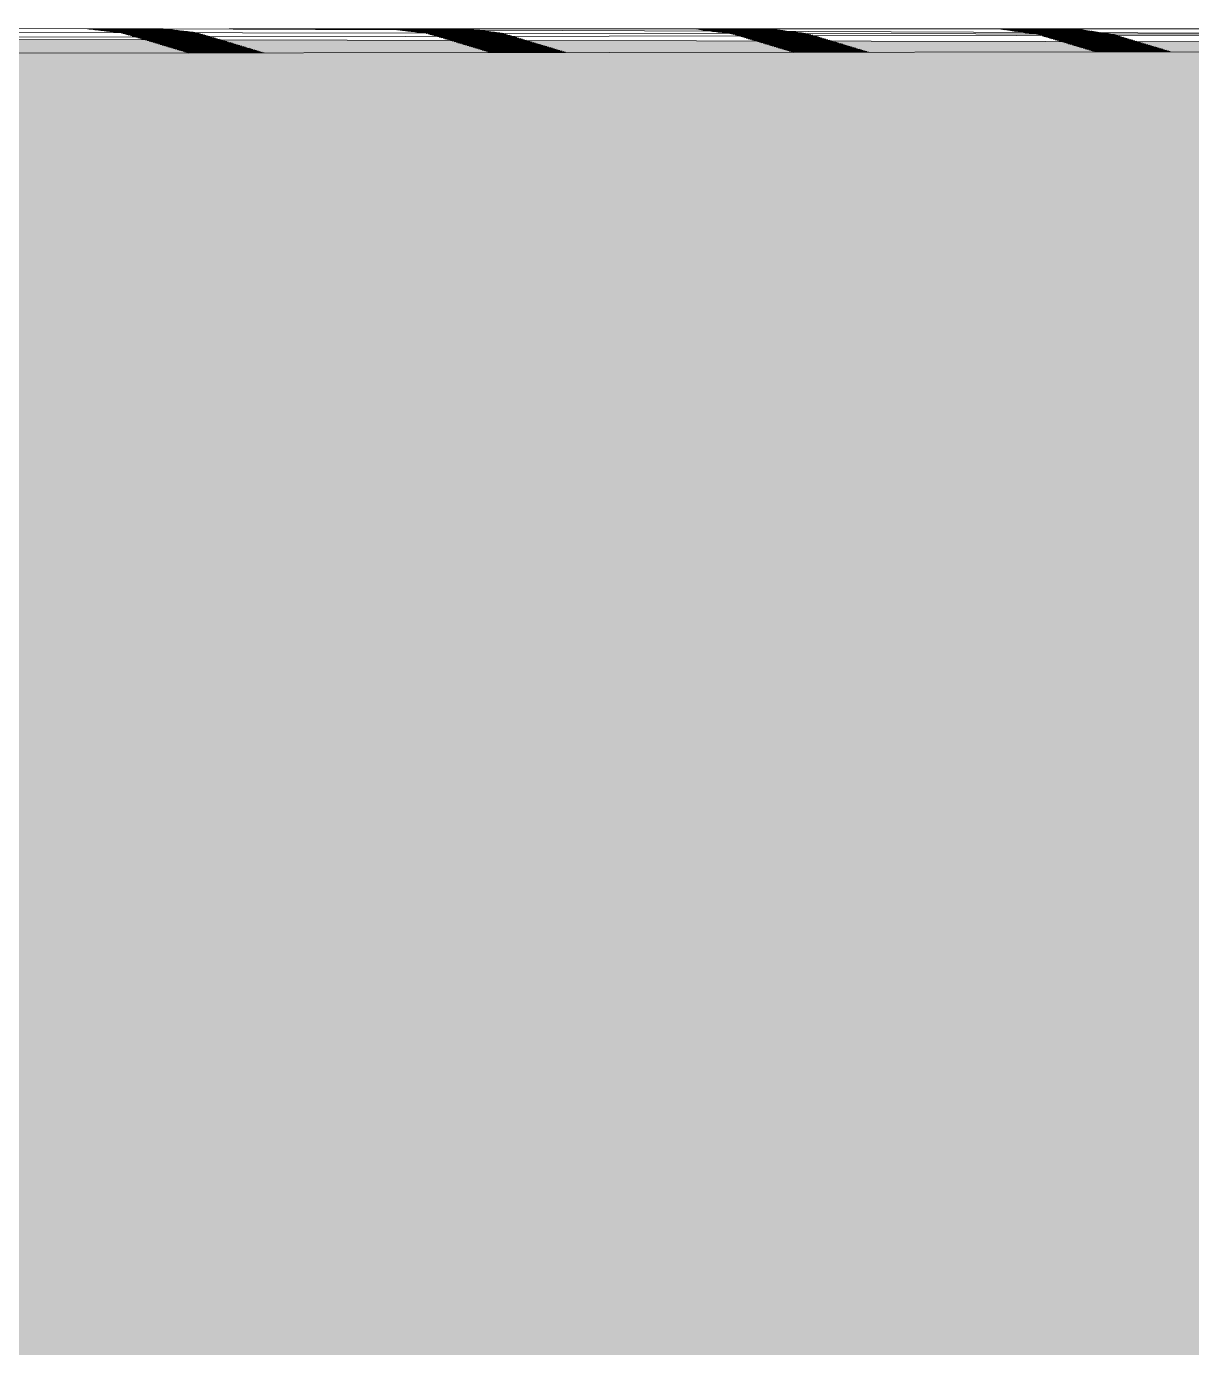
# Model space of a CAD drawing. Header units: millimetres. Extents: x -280990 to -136866, y -15139 to 7194.
# Drawn here: x -169348 to -168192, y -295 to 1016 of the extents above; entities that cross this region are included whole.
import ezdxf

# ---------------------------------------------------------------- set-up
doc = ezdxf.new("R2010")
doc.units = ezdxf.units.MM
doc.header["$MEASUREMENT"] = 0
doc.layers.add('New_2D Drafting - General_Pen_No__1', color=7, linetype='Continuous', lineweight=13)
doc.layers.add('New_Site & Landscape - Terrain_Pen_No__1', color=7, linetype='Continuous', lineweight=13)
doc.layers.add('New_2D Drafting - General_Pen_No__61', color=7, linetype='Continuous', lineweight=20, true_color=0x6a6a6a)

msp = doc.modelspace()

# ---------------------------------------------------------------- hatches: boundary and pattern name
at = {"layer": 'New_2D Drafting - General_Pen_No__61', "linetype": 'Continuous', "lineweight": 20, "true_color": 0x6a6a6a}
h = msp.add_hatch(dxfattribs=at)
h.set_pattern_fill('Dashed_0003', color=251, style=0, pattern_type=2)
h.set_pattern_definition([(45, (544818.18, 1213.55), (-183.84776, 183.84776), [194.99999, -65]), (45, (544818.18, 1397.4), (-183.84776, 183.84776), [194.99999, -65])])
h.paths.add_polyline_path([(-175351.4119, -15138.6962), (-136866.4204, -15138.6962), (-136880.1435, 617.9985), (-140103.53, 790.1595), (-144752.4156, 795.3361), (-148659.4545, 793.5462), (-155902.5965, 1013.7076), (-157702.217, 993.5462), (-159022.8864, 993.5462), (-164626.0405, 993.5462), (-175321.6693, 1014.3891), (-175351.4118, -246.9237)])

# ---------------------------------------------------------------- linework, layer by layer
at = {"layer": 'New_2D Drafting - General_Pen_No__1', "color": 7, "linetype": 'Continuous', "lineweight": 13, "flags": 128}
msp.add_lwpolyline([(-175351.4119, -15138.6962), (-136866.4204, -15138.6962), (-136880.1435, 617.9985), (-140103.53, 790.1595), (-144752.4156, 795.3361), (-148659.4545, 793.5462), (-155902.5965, 1013.7076), (-157702.217, 993.5462), (-159022.8864, 993.5462), (-164626.0405, 993.5462), (-175321.6693, 1014.3891), (-175351.4118, -246.9237)], close=True, dxfattribs=at)
at = {"layer": 'New_Site & Landscape - Terrain_Pen_No__1', "color": 7, "linetype": 'Continuous', "lineweight": 13}
for p, q in [((-169233.1429, 1013.5503), (-173639.5847, 1015.85)), ((-173639.5847, 1015.85), (-167848.5602, 1007.85)), ((-169211.9174, 1013.4185), (-169287.1481, 1013.4704)), ((-169211.9174, 1013.4185), (-169286.6845, 1013.4172)), ((-169210.0632, 1013.2057), (-169285.2939, 1013.2577)), ((-169210.0632, 1013.2057), (-169284.8303, 1013.2045)), ((-169208.2089, 1012.9929), (-169283.4397, 1013.0449)), ((-169208.2089, 1012.9929), (-169282.9761, 1012.9917)), ((-169206.3547, 1012.7802), (-169281.5854, 1012.8321)), ((-169206.3547, 1012.7802), (-169281.1219, 1012.7789)), ((-169204.5005, 1012.5674), (-169279.7312, 1012.6193)), ((-169204.5005, 1012.5674), (-169279.2677, 1012.5661)), ((-169202.6463, 1012.3546), (-169277.877, 1012.4066)), ((-169202.6463, 1012.3546), (-169277.4134, 1012.3534)), ((-169200.7921, 1012.1418), (-169276.0228, 1012.1938)), ((-169200.7921, 1012.1418), (-169275.5592, 1012.1406)), ((-169198.9379, 1011.9291), (-169274.1686, 1011.981)), ((-169198.9379, 1011.9291), (-169273.705, 1011.9278)), ((-169197.0836, 1011.7163), (-169272.3143, 1011.7682)), ((-169197.0836, 1011.7163), (-169271.8508, 1011.7151)), ((-169195.2294, 1011.5035), (-169270.4601, 1011.5555)), ((-169195.2294, 1011.5035), (-169269.9966, 1011.5023)), ((-169193.3752, 1011.2908), (-169268.6059, 1011.3427)), ((-169193.3752, 1011.2908), (-169268.1424, 1011.2895)), ((-169191.521, 1011.078), (-169266.7517, 1011.1299)), ((-169191.521, 1011.078), (-169266.2881, 1011.0767)), ((-169189.6668, 1010.8652), (-169264.8975, 1010.9172)), ((-169189.6668, 1010.8652), (-169264.4339, 1010.864)), ((-169187.8126, 1010.6524), (-169263.0433, 1010.7044)), ((-169187.8125, 1010.6524), (-169262.5797, 1010.6512)), ((-169185.9583, 1010.4397), (-169261.189, 1010.4916)), ((-169185.9583, 1010.4397), (-169260.7255, 1010.4384)), ((-169184.1041, 1010.2269), (-169259.3348, 1010.2788)), ((-169184.1041, 1010.2269), (-169258.8713, 1010.2257)), ((-169182.2499, 1010.0141), (-169257.4806, 1010.0661)), ((-169182.2499, 1010.0141), (-169257.017, 1010.0129)), ((-169180.3957, 1009.8013), (-169255.6264, 1009.8533)), ((-169180.3957, 1009.8013), (-169255.1628, 1009.8001)), ((-169178.5415, 1009.4426), (-169253.7722, 1009.4177)), ((-169178.5415, 1009.4426), (-169253.3086, 1009.2868)), ((-169224.3237, 1013.5419), (-167848.5602, 1007.85)), ((-169211.9174, 1013.4185), (-169212.3809, 1013.4717)), ((-169210.0632, 1013.2057), (-169210.5267, 1013.2589)), ((-169208.2089, 1012.9929), (-169208.6725, 1013.0461)), ((-169206.3547, 1012.7802), (-169206.8183, 1012.8333)), ((-169204.5005, 1012.5674), (-169204.9641, 1012.6206)), ((-169202.6463, 1012.3546), (-169203.1098, 1012.4078)), ((-169200.7921, 1012.1418), (-169201.2556, 1012.195)), ((-169198.9379, 1011.9291), (-169199.4014, 1011.9823)), ((-169197.0836, 1011.7163), (-169197.5472, 1011.7695)), ((-169195.2294, 1011.5035), (-169195.693, 1011.5567)), ((-169193.3752, 1011.2908), (-169193.8388, 1011.3439)), ((-169191.521, 1011.078), (-169191.9845, 1011.1312)), ((-169189.6668, 1010.8652), (-169190.1303, 1010.9184)), ((-169187.8126, 1010.6524), (-169188.2761, 1010.7056)), ((-169185.9583, 1010.4397), (-169186.4219, 1010.4929)), ((-169184.1041, 1010.2269), (-169184.5677, 1010.2801)), ((-169182.2499, 1010.0141), (-169182.7135, 1010.0673)), ((-169180.3957, 1009.8013), (-169180.8592, 1009.8545)), ((-169178.5415, 1009.4426), (-169179.005, 1009.5735)), ((-167277.707, 1013.5462), (-169146.6188, 1013.5462)), ((-168910.9946, 1013.5157), (-168986.2253, 1013.4857)), ((-168910.9946, 1013.5157), (-168985.7617, 1013.4163)), ((-168909.1404, 1013.2381), (-168984.3711, 1013.2081)), ((-168909.1404, 1013.2381), (-168983.9075, 1013.1387)), ((-168907.2861, 1012.9605), (-168982.5168, 1012.9305)), ((-168907.2861, 1012.9605), (-168982.0533, 1012.8611)), ((-168905.4319, 1012.6829), (-168980.6626, 1012.6529)), ((-168905.4319, 1012.6829), (-168980.1991, 1012.5835)), ((-168945.5689, 1012.3886), (-168978.8084, 1012.4115)), ((-168938.4199, 1012.359), (-168978.3448, 1012.3583)), ((-168901.7235, 1012.1468), (-168976.9542, 1012.1988)), ((-168901.7235, 1012.1468), (-168976.4906, 1012.1456)), ((-168899.8693, 1011.934), (-168975.1, 1011.986)), ((-168899.8693, 1011.934), (-168974.6364, 1011.9328)), ((-168898.015, 1011.7213), (-168973.2457, 1011.7732)), ((-168898.015, 1011.7213), (-168972.7822, 1011.72)), ((-168896.1608, 1011.5085), (-168971.3915, 1011.5604)), ((-168896.1608, 1011.5085), (-168970.928, 1011.5072)), ((-168894.3066, 1011.2957), (-168969.5373, 1011.3477)), ((-168894.3066, 1011.2957), (-168969.0738, 1011.2945)), ((-168892.4524, 1011.0829), (-168967.6831, 1011.1349)), ((-168892.4524, 1011.0829), (-168967.2195, 1011.0817)), ((-168890.5982, 1010.8702), (-168965.8289, 1010.9221)), ((-168890.5982, 1010.8702), (-168965.3653, 1010.8689)), ((-168888.744, 1010.6574), (-168963.9747, 1010.7093)), ((-168888.744, 1010.6574), (-168963.5111, 1010.6562)), ((-168886.8897, 1010.4446), (-168962.1204, 1010.4966)), ((-168886.8897, 1010.4446), (-168961.6569, 1010.4434)), ((-168885.0355, 1010.2318), (-168960.2662, 1010.2838)), ((-168885.0355, 1010.2318), (-168959.8027, 1010.2306)), ((-168883.1813, 1010.0191), (-168958.412, 1010.071)), ((-168883.1813, 1010.0191), (-168957.9485, 1010.0178)), ((-168881.3271, 1009.8063), (-168956.5578, 1009.8583)), ((-168881.3271, 1009.8063), (-168956.0942, 1009.8051)), ((-168879.4729, 1009.5935), (-168954.7036, 1009.6455)), ((-168879.4729, 1009.5935), (-168954.24, 1009.5923)), ((-168877.6187, 1009.3808), (-168952.8494, 1009.4327)), ((-168877.6186, 1009.3808), (-168952.3858, 1009.3795)), ((-168903.5777, 1012.4053), (-168945.5395, 1012.3886)), ((-168903.5777, 1012.4053), (-168938.3958, 1012.359)), ((-168910.9946, 1013.5157), (-168911.1981, 1013.5462)), ((-168909.1403, 1013.2381), (-168909.6039, 1013.3075)), ((-168907.2861, 1012.9605), (-168907.7497, 1013.0299)), ((-168905.4319, 1012.6829), (-168905.8955, 1012.7523)), ((-168903.5777, 1012.4053), (-168904.0413, 1012.4747)), ((-168901.7235, 1012.1468), (-168902.187, 1012.2)), ((-168899.8693, 1011.934), (-168900.3328, 1011.9872)), ((-168898.015, 1011.7213), (-168898.4786, 1011.7744)), ((-168896.1608, 1011.5085), (-168896.6244, 1011.5617)), ((-168894.3066, 1011.2957), (-168894.7702, 1011.3489)), ((-168892.4524, 1011.0829), (-168892.9159, 1011.1361)), ((-168890.5982, 1010.8702), (-168891.0617, 1010.9234)), ((-168888.744, 1010.6574), (-168889.2075, 1010.7106)), ((-168886.8897, 1010.4446), (-168887.3533, 1010.4978)), ((-168885.0355, 1010.2318), (-168885.4991, 1010.285)), ((-168883.1813, 1010.0191), (-168883.6449, 1010.0723)), ((-168881.3271, 1009.8063), (-168881.7906, 1009.8595)), ((-168879.4729, 1009.5935), (-168879.9364, 1009.6467)), ((-168877.6186, 1009.3808), (-168878.0822, 1009.434)), ((-168677.4182, 1013.5462), (-168684.8389, 1013.5363)), ((-168608.2175, 1013.3581), (-168683.4482, 1013.3281)), ((-168608.2175, 1013.3581), (-168682.9847, 1013.2587)), ((-168606.3633, 1013.0805), (-168681.594, 1013.0505)), ((-168606.3633, 1013.0805), (-168681.1305, 1012.9811)), ((-168604.5091, 1012.8029), (-168679.7398, 1012.7729)), ((-168604.5091, 1012.8029), (-168679.2763, 1012.7035)), ((-168602.6549, 1012.5253), (-168677.8856, 1012.4953)), ((-168602.6549, 1012.5253), (-168677.422, 1012.4259)), ((-168600.8007, 1012.2477), (-168676.0314, 1012.2177)), ((-168600.8007, 1012.2477), (-168675.5678, 1012.1483)), ((-168598.9465, 1011.9701), (-168674.1772, 1011.9401)), ((-168598.9465, 1011.9701), (-168673.7136, 1011.8707)), ((-168597.0922, 1011.6925), (-168672.3229, 1011.6625)), ((-168597.0922, 1011.6925), (-168671.8594, 1011.5931)), ((-168595.238, 1011.4149), (-168670.4687, 1011.3849)), ((-168595.238, 1011.4149), (-168670.0052, 1011.3155)), ((-168638.7526, 1011.1192), (-168668.6145, 1011.1399)), ((-168631.0286, 1011.0873), (-168668.1509, 1011.0867)), ((-168591.5296, 1010.8751), (-168666.7603, 1010.9271)), ((-168591.5296, 1010.8751), (-168666.2967, 1010.8739)), ((-168589.6754, 1010.6624), (-168664.9061, 1010.7143)), ((-168589.6754, 1010.6624), (-168664.4425, 1010.6611)), ((-168587.8211, 1010.4496), (-168663.0519, 1010.5015)), ((-168587.8211, 1010.4496), (-168662.5883, 1010.4483)), ((-168585.9669, 1010.2368), (-168661.1976, 1010.2888)), ((-168585.9669, 1010.2368), (-168660.7341, 1010.2356)), ((-168584.1127, 1010.024), (-168659.3434, 1010.076)), ((-168584.1127, 1010.024), (-168658.8799, 1010.0228)), ((-168582.2585, 1009.8113), (-168657.4892, 1009.8632)), ((-168582.2585, 1009.8113), (-168657.0256, 1009.81)), ((-168580.4043, 1009.5985), (-168655.635, 1009.6504)), ((-168580.4043, 1009.5985), (-168655.1714, 1009.5973)), ((-168578.5501, 1009.3857), (-168653.7808, 1009.4377)), ((-168578.5501, 1009.3857), (-168653.3172, 1009.3845)), ((-168593.3838, 1011.1373), (-168638.7371, 1011.1192)), ((-168593.3838, 1011.1373), (-168631.016, 1011.0873)), ((-168608.2175, 1013.3581), (-168608.6811, 1013.4275)), ((-168606.3633, 1013.0805), (-168606.8269, 1013.1499)), ((-168604.5091, 1012.8029), (-168604.9727, 1012.8723)), ((-168602.6549, 1012.5253), (-168603.1184, 1012.5947)), ((-168600.8007, 1012.2477), (-168601.2642, 1012.3171)), ((-168598.9465, 1011.9701), (-168599.41, 1012.0395)), ((-168597.0922, 1011.6925), (-168597.5558, 1011.7619)), ((-168595.238, 1011.4149), (-168595.7016, 1011.4843)), ((-168593.3838, 1011.1373), (-168593.8474, 1011.2067)), ((-168591.9706, 1010.9257), (-168591.9931, 1010.9291)), ((-168591.5296, 1010.8751), (-168591.9702, 1010.9257)), ((-168589.6754, 1010.6624), (-168590.1389, 1010.7155)), ((-168587.8211, 1010.4496), (-168588.2847, 1010.5028)), ((-168585.9669, 1010.2368), (-168586.4305, 1010.29)), ((-168584.1127, 1010.024), (-168584.5763, 1010.0772)), ((-168582.2585, 1009.8113), (-168582.722, 1009.8645)), ((-168580.4043, 1009.5985), (-168580.8678, 1009.6517)), ((-168578.5501, 1009.3857), (-168579.0136, 1009.4389)), ((-168307.2947, 1013.4782), (-168382.5254, 1013.4481)), ((-168307.2947, 1013.4782), (-168382.0619, 1013.3787)), ((-168305.4405, 1013.2006), (-168380.6712, 1013.1705)), ((-168305.4405, 1013.2006), (-168380.2077, 1013.1011)), ((-168303.5863, 1012.9229), (-168378.817, 1012.8929)), ((-168303.5863, 1012.9229), (-168378.3534, 1012.8235)), ((-168301.7321, 1012.6453), (-168376.9628, 1012.6153)), ((-168301.7321, 1012.6453), (-168376.4992, 1012.5459)), ((-168299.8779, 1012.3677), (-168375.1086, 1012.3377)), ((-168299.8779, 1012.3677), (-168374.645, 1012.2683)), ((-168298.0236, 1012.0901), (-168373.2543, 1012.0601)), ((-168298.0236, 1012.0901), (-168372.7908, 1011.9907)), ((-168296.1694, 1011.8125), (-168371.4001, 1011.7825)), ((-168296.1694, 1011.8125), (-168370.9366, 1011.7131)), ((-168294.3152, 1011.5349), (-168369.5459, 1011.5049)), ((-168294.3152, 1011.5349), (-168369.0824, 1011.4355)), ((-168292.461, 1011.2573), (-168367.6917, 1011.2273)), ((-168292.461, 1011.2573), (-168367.2281, 1011.1579)), ((-168290.6068, 1010.9797), (-168365.8375, 1010.9497)), ((-168290.6068, 1010.9797), (-168365.3739, 1010.8803)), ((-168288.7526, 1010.7021), (-168363.9833, 1010.6721)), ((-168288.7526, 1010.7021), (-168363.5197, 1010.6027)), ((-168286.8983, 1010.4245), (-168362.129, 1010.3945)), ((-168286.8983, 1010.4245), (-168361.6655, 1010.3251)), ((-168285.0441, 1010.1469), (-168360.2748, 1010.1169)), ((-168285.0441, 1010.1469), (-168359.8113, 1010.0475)), ((-168331.9363, 1009.8499), (-168358.4206, 1009.8682)), ((-168323.6373, 1009.8156), (-168357.957, 1009.815)), ((-168281.3357, 1009.6035), (-168356.5664, 1009.6554)), ((-168281.3357, 1009.6035), (-168356.1028, 1009.6022)), ((-168279.4815, 1009.3907), (-168354.7122, 1009.4426)), ((-168279.4815, 1009.3907), (-168354.2486, 1009.3894)), ((-168283.1899, 1009.8693), (-168331.9348, 1009.8499)), ((-168283.1899, 1009.8693), (-168323.6363, 1009.8156)), ((-168307.2947, 1013.4782), (-168307.7493, 1013.5462)), ((-168305.4405, 1013.2006), (-168305.9041, 1013.27)), ((-168303.5863, 1012.9229), (-168304.0498, 1012.9924)), ((-168301.7321, 1012.6453), (-168302.1956, 1012.7147)), ((-168299.8779, 1012.3677), (-168300.3414, 1012.4371)), ((-168298.0236, 1012.0901), (-168298.4872, 1012.1595)), ((-168296.1694, 1011.8125), (-168296.633, 1011.8819)), ((-168294.3152, 1011.5349), (-168294.7788, 1011.6043)), ((-168292.461, 1011.2573), (-168292.9245, 1011.3267)), ((-168290.6068, 1010.9797), (-168291.0703, 1011.0491)), ((-168288.7525, 1010.7021), (-168289.2161, 1010.7715)), ((-168286.8983, 1010.4245), (-168287.3619, 1010.4939)), ((-168285.0441, 1010.1469), (-168285.5077, 1010.2163)), ((-168283.1899, 1009.8693), (-168283.6535, 1009.9387)), ((-168281.671, 1009.6419), (-168281.7992, 1009.6611)), ((-168281.3357, 1009.6035), (-168281.671, 1009.6419)), ((-168279.4815, 1009.3907), (-168279.945, 1009.4439)), ((-175338.4659, 994.3371), (-167848.5602, 1007.85)), ((-169176.6872, 1008.919), (-169251.9179, 1008.8942)), ((-169176.6872, 1008.919), (-169251.4544, 1008.7633)), ((-169174.833, 1008.3955), (-169250.0637, 1008.3706)), ((-169174.833, 1008.3955), (-169249.6002, 1008.2397)), ((-169172.9788, 1007.872), (-169248.2095, 1007.8471)), ((-169172.9788, 1007.872), (-169247.746, 1007.7162)), ((-169171.1246, 1007.3484), (-169246.3553, 1007.3236)), ((-169171.1246, 1007.3484), (-169245.8917, 1007.1927)), ((-169169.2704, 1006.8249), (-169244.5011, 1006.8)), ((-169169.2704, 1006.8249), (-169244.0375, 1006.6691)), ((-169167.4162, 1006.3014), (-169242.6469, 1006.2765)), ((-169167.4162, 1006.3014), (-169242.1833, 1006.1456)), ((-169165.5619, 1005.7778), (-169240.7926, 1005.753)), ((-169165.5619, 1005.7778), (-169240.3291, 1005.6221)), ((-169163.7077, 1005.2393), (-169238.9384, 1005.2219)), ((-169163.7077, 1005.2393), (-169238.4749, 1005.0822)), ((-169161.8535, 1004.6805), (-169237.0842, 1004.663)), ((-169161.8535, 1004.6805), (-169236.6206, 1004.5233)), ((-169159.9993, 1004.1216), (-169235.23, 1004.1041)), ((-169159.9993, 1004.1216), (-169234.7664, 1003.9644)), ((-169158.1451, 1003.5627), (-169233.3758, 1003.5452)), ((-169158.1451, 1003.5627), (-169232.9122, 1003.4055)), ((-169156.2909, 1003.0038), (-169231.5216, 1002.9864)), ((-169156.2909, 1003.0038), (-169231.058, 1002.8466)), ((-169154.4366, 1002.4449), (-169229.6673, 1002.4275)), ((-169154.4366, 1002.4449), (-169229.2038, 1002.2877)), ((-169152.5824, 1001.886), (-169227.8131, 1001.8686)), ((-169152.5824, 1001.886), (-169227.3496, 1001.7289)), ((-169150.7282, 1001.3271), (-169225.9589, 1001.3097)), ((-169150.7282, 1001.3271), (-169225.4953, 1001.17)), ((-169148.874, 1000.7683), (-169224.1047, 1000.7508)), ((-169148.874, 1000.7683), (-169223.6411, 1000.6111)), ((-169147.0198, 1000.2094), (-169222.2505, 1000.1919)), ((-169147.0198, 1000.2094), (-169221.7869, 1000.0522)), ((-169145.1655, 999.6505), (-169220.3962, 999.633)), ((-169145.1655, 999.6505), (-169219.9327, 999.4933)), ((-169143.3113, 999.0916), (-169218.542, 999.0742)), ((-169143.3113, 999.0916), (-169218.0785, 998.9344)), ((-169141.4571, 998.5327), (-169216.6878, 998.5153)), ((-169141.4571, 998.5327), (-169216.2243, 998.3756)), ((-169139.6029, 997.9738), (-169214.8336, 997.9564)), ((-169139.6029, 997.9738), (-169214.37, 997.8167)), ((-169137.7487, 997.415), (-169212.9794, 997.3975)), ((-169137.7487, 997.415), (-169212.5158, 997.2578)), ((-169135.8945, 996.8561), (-169211.1252, 996.8386)), ((-169135.8945, 996.8561), (-169210.6616, 996.6989)), ((-169134.0402, 996.2972), (-169209.2709, 996.2797)), ((-169134.0402, 996.2972), (-169208.8074, 996.14)), ((-169176.6872, 1008.919), (-169177.1508, 1009.0499)), ((-169174.833, 1008.3955), (-169175.2966, 1008.5264)), ((-169172.9788, 1007.872), (-169173.4424, 1008.0029)), ((-169171.1246, 1007.3484), (-169171.5881, 1007.4793)), ((-169169.2704, 1006.8249), (-169169.7339, 1006.9558)), ((-169167.4162, 1006.3014), (-169167.8797, 1006.4323)), ((-169165.5619, 1005.7778), (-169166.0255, 1005.9087)), ((-169163.7077, 1005.2393), (-169164.1713, 1005.3791)), ((-169161.8535, 1004.6805), (-169162.3171, 1004.8202)), ((-169159.9993, 1004.1216), (-169160.4628, 1004.2613)), ((-169158.1451, 1003.5627), (-169158.6086, 1003.7024)), ((-169156.2909, 1003.0038), (-169156.7544, 1003.1435)), ((-169154.4366, 1002.4449), (-169154.9002, 1002.5846)), ((-169152.5824, 1001.886), (-169153.046, 1002.0258)), ((-169150.7282, 1001.3271), (-169151.1918, 1001.4669)), ((-169148.874, 1000.7683), (-169149.3375, 1000.908)), ((-169147.0198, 1000.2094), (-169147.4833, 1000.3491)), ((-169145.1655, 999.6505), (-169145.6291, 999.7902)), ((-169143.3113, 999.0916), (-169143.7749, 999.2313)), ((-169141.4571, 998.5327), (-169141.9207, 998.6724)), ((-169139.6029, 997.9738), (-169140.0664, 998.1136)), ((-169137.7487, 997.415), (-169138.2122, 997.5547)), ((-169135.8945, 996.8561), (-169136.358, 996.9958)), ((-169134.0402, 996.2972), (-169134.5038, 996.4369)), ((-168875.7644, 1009.0186), (-168950.9951, 1008.9937)), ((-168875.7644, 1009.0186), (-168950.5316, 1008.8628)), ((-168873.9102, 1008.495), (-168949.1409, 1008.4701)), ((-168873.9102, 1008.495), (-168948.6774, 1008.3393)), ((-168872.056, 1007.9715), (-168947.2867, 1007.9466)), ((-168872.056, 1007.9715), (-168946.8231, 1007.8157)), ((-168870.2018, 1007.448), (-168945.4325, 1007.4231)), ((-168870.2018, 1007.448), (-168944.9689, 1007.2922)), ((-168868.3476, 1006.9244), (-168943.5783, 1006.8995)), ((-168868.3476, 1006.9244), (-168943.1147, 1006.7687)), ((-168866.4933, 1006.4009), (-168941.724, 1006.376)), ((-168866.4933, 1006.4009), (-168941.2605, 1006.2451)), ((-168864.6391, 1005.868), (-168939.8698, 1005.8506)), ((-168864.6391, 1005.868), (-168939.4063, 1005.7108)), ((-168862.7849, 1005.3091), (-168938.0156, 1005.2917)), ((-168862.7849, 1005.3091), (-168937.5521, 1005.152)), ((-168860.9307, 1004.7502), (-168936.1614, 1004.7328)), ((-168860.9307, 1004.7502), (-168935.6978, 1004.5931)), ((-168859.0765, 1004.1913), (-168934.3072, 1004.1739)), ((-168859.0765, 1004.1913), (-168933.8436, 1004.0342)), ((-168857.2223, 1003.6325), (-168932.453, 1003.615)), ((-168857.2223, 1003.6325), (-168931.9894, 1003.4753)), ((-168855.368, 1003.0736), (-168930.5987, 1003.0561)), ((-168855.368, 1003.0736), (-168930.1352, 1002.9164)), ((-168853.5138, 1002.5147), (-168928.7445, 1002.4972)), ((-168853.5138, 1002.5147), (-168928.281, 1002.3575)), ((-168851.6596, 1001.9558), (-168926.8903, 1001.9384)), ((-168851.6596, 1001.9558), (-168926.4267, 1001.7986)), ((-168849.8054, 1001.3969), (-168925.0361, 1001.3795)), ((-168849.8054, 1001.3969), (-168924.5725, 1001.2398)), ((-168847.9512, 1000.838), (-168923.1819, 1000.8206)), ((-168847.9512, 1000.838), (-168922.7183, 1000.6809)), ((-168846.0969, 1000.2792), (-168921.3277, 1000.2617)), ((-168846.097, 1000.2792), (-168920.8641, 1000.122)), ((-168844.2427, 999.7203), (-168919.4734, 999.7028)), ((-168844.2427, 999.7203), (-168919.0099, 999.5631)), ((-168842.3885, 999.1614), (-168917.6192, 999.1439)), ((-168842.3885, 999.1614), (-168917.1557, 999.0042)), ((-168840.5343, 998.6025), (-168915.765, 998.5851)), ((-168840.5343, 998.6025), (-168915.3014, 998.4453)), ((-168838.6801, 998.0436), (-168913.9108, 998.0262)), ((-168838.6801, 998.0436), (-168913.4472, 997.8865)), ((-168836.8259, 997.4847), (-168912.0566, 997.4673)), ((-168836.8259, 997.4847), (-168911.593, 997.3276)), ((-168834.9716, 996.9258), (-168910.2023, 996.9084)), ((-168834.9716, 996.9258), (-168909.7388, 996.7687)), ((-168833.1174, 996.367), (-168908.3481, 996.3495)), ((-168833.1174, 996.367), (-168907.8846, 996.2098)), ((-168875.7644, 1009.0186), (-168876.228, 1009.1494)), ((-168873.9102, 1008.495), (-168874.3738, 1008.6259)), ((-168872.056, 1007.9715), (-168872.5195, 1008.1024)), ((-168870.2018, 1007.448), (-168870.6653, 1007.5788)), ((-168868.3476, 1006.9244), (-168868.8111, 1007.0553)), ((-168866.4933, 1006.4009), (-168866.9569, 1006.5318)), ((-168864.6391, 1005.868), (-168865.1027, 1006.0077)), ((-168862.7849, 1005.3091), (-168863.2485, 1005.4488)), ((-168860.9307, 1004.7502), (-168861.3942, 1004.89)), ((-168859.0765, 1004.1913), (-168859.54, 1004.3311)), ((-168857.2223, 1003.6325), (-168857.6858, 1003.7722)), ((-168855.368, 1003.0736), (-168855.8316, 1003.2133)), ((-168853.5138, 1002.5147), (-168853.9774, 1002.6544)), ((-168851.6596, 1001.9558), (-168852.1232, 1002.0955)), ((-168849.8054, 1001.3969), (-168850.2689, 1001.5366)), ((-168847.9512, 1000.838), (-168848.4147, 1000.9778)), ((-168846.0969, 1000.2792), (-168846.5605, 1000.4189)), ((-168844.2427, 999.7203), (-168844.7063, 999.86)), ((-168842.3885, 999.1614), (-168842.8521, 999.3011)), ((-168840.5343, 998.6025), (-168840.9978, 998.7422)), ((-168838.6801, 998.0436), (-168839.1436, 998.1833)), ((-168836.8259, 997.4847), (-168837.2894, 997.6245)), ((-168834.9716, 996.9258), (-168835.4352, 997.0656)), ((-168833.1174, 996.367), (-168833.581, 996.5067)), ((-168576.6958, 1009.1729), (-168651.9265, 1009.2249)), ((-168576.6958, 1009.1729), (-168651.463, 1009.1717)), ((-168574.8416, 1008.9602), (-168650.0723, 1009.0121)), ((-168574.8416, 1008.9602), (-168649.6088, 1008.9589)), ((-168572.9874, 1008.5946), (-168648.2181, 1008.5697)), ((-168572.9874, 1008.5946), (-168647.7546, 1008.4388)), ((-168571.1332, 1008.071), (-168646.3639, 1008.0461)), ((-168571.1332, 1008.071), (-168645.9003, 1007.9153)), ((-168569.279, 1007.5475), (-168644.5097, 1007.5226)), ((-168569.279, 1007.5475), (-168644.0461, 1007.3917)), ((-168567.4248, 1007.024), (-168642.6555, 1006.9991)), ((-168567.4247, 1007.024), (-168642.1919, 1006.8682)), ((-168603.5256, 1006.4879), (-168640.8012, 1006.4755)), ((-168565.5705, 1006.4967), (-168640.3377, 1006.3395)), ((-168563.7163, 1005.9378), (-168638.947, 1005.9203)), ((-168563.7163, 1005.9378), (-168638.4835, 1005.7806)), ((-168561.8621, 1005.3789), (-168637.0928, 1005.3615)), ((-168561.8621, 1005.3789), (-168636.6292, 1005.2217)), ((-168560.0079, 1004.82), (-168635.2386, 1004.8026)), ((-168560.0079, 1004.82), (-168634.775, 1004.6628)), ((-168558.1537, 1004.2611), (-168633.3844, 1004.2437)), ((-168558.1537, 1004.2611), (-168632.9208, 1004.104)), ((-168556.2994, 1003.7022), (-168631.5301, 1003.6848)), ((-168556.2994, 1003.7022), (-168631.0666, 1003.5451)), ((-168554.4452, 1003.1434), (-168629.6759, 1003.1259)), ((-168554.4452, 1003.1434), (-168629.2124, 1002.9862)), ((-168552.591, 1002.5845), (-168627.8217, 1002.567)), ((-168552.591, 1002.5845), (-168627.3582, 1002.4273)), ((-168550.7368, 1002.0256), (-168625.9675, 1002.0081)), ((-168550.7368, 1002.0256), (-168625.5039, 1001.8684)), ((-168548.8826, 1001.4667), (-168624.1133, 1001.4493)), ((-168548.8826, 1001.4667), (-168623.6497, 1001.3095)), ((-168547.0284, 1000.9078), (-168622.2591, 1000.8904)), ((-168547.0284, 1000.9078), (-168621.7955, 1000.7507)), ((-168545.1741, 1000.3489), (-168620.4048, 1000.3315)), ((-168545.1741, 1000.3489), (-168619.9413, 1000.1918)), ((-168543.3199, 999.7901), (-168618.5506, 999.7726)), ((-168543.3199, 999.7901), (-168618.0871, 999.6329)), ((-168541.4657, 999.2312), (-168616.6964, 999.2137)), ((-168541.4657, 999.2312), (-168616.2328, 999.074)), ((-168539.6115, 998.6723), (-168614.8422, 998.6548)), ((-168539.6115, 998.6723), (-168614.3786, 998.5151)), ((-168537.7573, 998.1134), (-168612.988, 998.096)), ((-168537.7573, 998.1134), (-168612.5244, 997.9562)), ((-168535.9031, 997.5545), (-168611.1338, 997.5371)), ((-168535.9031, 997.5545), (-168610.6702, 997.3973)), ((-168534.0488, 996.9956), (-168609.2795, 996.9782)), ((-168534.0488, 996.9956), (-168608.816, 996.8385)), ((-168532.1946, 996.4367), (-168607.4253, 996.4193)), ((-168532.1946, 996.4367), (-168606.9618, 996.2796)), ((-168565.5705, 1006.4967), (-168603.6058, 1006.4878)), ((-168576.6958, 1009.1729), (-168577.1594, 1009.2261)), ((-168574.8416, 1008.9602), (-168575.3052, 1009.0134)), ((-168572.9874, 1008.5946), (-168573.451, 1008.7254)), ((-168571.1332, 1008.071), (-168571.5967, 1008.2019)), ((-168569.279, 1007.5475), (-168569.7425, 1007.6784)), ((-168567.4248, 1007.024), (-168567.8883, 1007.1548)), ((-168565.7673, 1006.556), (-168566.0341, 1006.6313)), ((-168565.5705, 1006.4967), (-168565.7678, 1006.5561)), ((-168563.7163, 1005.9378), (-168564.1799, 1006.0775)), ((-168561.8621, 1005.3789), (-168562.3257, 1005.5186)), ((-168560.0079, 1004.82), (-168560.4714, 1004.9597)), ((-168558.1537, 1004.2611), (-168558.6172, 1004.4008)), ((-168556.2994, 1003.7022), (-168556.763, 1003.842)), ((-168554.4452, 1003.1434), (-168554.9088, 1003.2831)), ((-168552.591, 1002.5845), (-168553.0546, 1002.7242)), ((-168550.7368, 1002.0256), (-168551.2003, 1002.1653)), ((-168548.8826, 1001.4667), (-168549.3461, 1001.6064)), ((-168547.0284, 1000.9078), (-168547.4919, 1001.0475)), ((-168545.1741, 1000.3489), (-168545.6377, 1000.4887)), ((-168543.3199, 999.7901), (-168543.7835, 999.9298)), ((-168541.4657, 999.2312), (-168541.9293, 999.3709)), ((-168539.6115, 998.6723), (-168540.075, 998.812)), ((-168537.7573, 998.1134), (-168538.2208, 998.2531)), ((-168535.9031, 997.5545), (-168536.3666, 997.6942)), ((-168534.0488, 996.9956), (-168534.5124, 997.1353)), ((-168532.1946, 996.4367), (-168532.6582, 996.5765)), ((-168277.6272, 1009.1779), (-168352.8579, 1009.2299)), ((-168277.6272, 1009.1779), (-168352.3944, 1009.1767)), ((-168275.773, 1008.9651), (-168351.0037, 1009.0171)), ((-168275.773, 1008.9651), (-168350.5402, 1008.9639)), ((-168273.9188, 1008.7524), (-168349.1495, 1008.8043)), ((-168273.9188, 1008.7524), (-168348.686, 1008.7511)), ((-168272.0646, 1008.5396), (-168347.2953, 1008.5915)), ((-168272.0646, 1008.5396), (-168346.7817, 1008.5384)), ((-168270.2104, 1008.1706), (-168345.4411, 1008.1457)), ((-168270.2104, 1008.1706), (-168344.9775, 1008.0148)), ((-168268.3562, 1007.647), (-168343.5869, 1007.6221)), ((-168268.3562, 1007.647), (-168343.1233, 1007.4913)), ((-168266.5019, 1007.1235), (-168341.7326, 1007.0986)), ((-168266.5019, 1007.1235), (-168341.2691, 1006.9677)), ((-168264.6477, 1006.5664), (-168339.8784, 1006.549)), ((-168264.6477, 1006.5664), (-168339.4149, 1006.4093)), ((-168262.7935, 1006.0076), (-168338.0242, 1005.9901)), ((-168262.7935, 1006.0076), (-168337.5607, 1005.8504)), ((-168260.9393, 1005.4487), (-168336.17, 1005.4312)), ((-168260.9393, 1005.4487), (-168335.7064, 1005.2915)), ((-168259.0851, 1004.8898), (-168334.3158, 1004.8723)), ((-168259.0851, 1004.8898), (-168333.8522, 1004.7326)), ((-168257.2309, 1004.3309), (-168332.4616, 1004.3135)), ((-168257.2308, 1004.3309), (-168331.998, 1004.1737)), ((-168255.3766, 1003.772), (-168330.6073, 1003.7546)), ((-168255.3766, 1003.772), (-168330.1438, 1003.6149)), ((-168253.5224, 1003.2131), (-168328.7531, 1003.1957)), ((-168253.5224, 1003.2131), (-168328.2896, 1003.056)), ((-168251.6682, 1002.6543), (-168326.8989, 1002.6368)), ((-168251.6682, 1002.6543), (-168326.4353, 1002.4971)), ((-168249.814, 1002.0954), (-168325.0447, 1002.0779)), ((-168249.814, 1002.0954), (-168324.5811, 1001.9382)), ((-168247.9598, 1001.5365), (-168323.1905, 1001.519)), ((-168247.9598, 1001.5365), (-168322.7269, 1001.3793)), ((-168246.1055, 1000.9776), (-168321.3362, 1000.9602)), ((-168246.1055, 1000.9776), (-168320.8727, 1000.8204)), ((-168244.2513, 1000.4187), (-168319.482, 1000.4013)), ((-168244.2513, 1000.4187), (-168319.0185, 1000.2615)), ((-168242.3971, 999.8598), (-168317.6278, 999.8424)), ((-168242.3971, 999.8598), (-168317.1643, 999.7027)), ((-168240.5429, 999.3009), (-168315.7736, 999.2835)), ((-168240.5429, 999.3009), (-168315.31, 999.1438)), ((-168238.6887, 998.7421), (-168313.9194, 998.7246)), ((-168238.6887, 998.7421), (-168313.4558, 998.5849)), ((-168236.8345, 998.1832), (-168312.0652, 998.1657)), ((-168236.8345, 998.1832), (-168311.6016, 998.026)), ((-168234.9802, 997.6243), (-168310.2109, 997.6068)), ((-168234.9802, 997.6243), (-168309.7474, 997.4671)), ((-168233.126, 997.0654), (-168308.3567, 997.048)), ((-168233.126, 997.0654), (-168307.8932, 996.9082)), ((-168231.2718, 996.5065), (-168306.5025, 996.4891)), ((-168231.2718, 996.5065), (-168306.0389, 996.3494)), ((-168277.6272, 1009.1779), (-168278.0908, 1009.2311)), ((-168275.773, 1008.9651), (-168276.2366, 1009.0183)), ((-168273.9188, 1008.7524), (-168274.3824, 1008.8056)), ((-168272.0646, 1008.5396), (-168272.5281, 1008.5928)), ((-168270.2104, 1008.1706), (-168270.6739, 1008.3014)), ((-168268.3562, 1007.647), (-168268.8197, 1007.7779)), ((-168266.5019, 1007.1235), (-168266.9655, 1007.2544)), ((-168264.6477, 1006.5664), (-168265.1113, 1006.7062)), ((-168262.7935, 1006.0076), (-168263.2571, 1006.1473)), ((-168260.9393, 1005.4487), (-168261.4028, 1005.5884)), ((-168259.0851, 1004.8898), (-168259.5486, 1005.0295)), ((-168257.2308, 1004.3309), (-168257.6944, 1004.4706)), ((-168255.3766, 1003.772), (-168255.8402, 1003.9117)), ((-168253.5224, 1003.2131), (-168253.986, 1003.3529)), ((-168251.6682, 1002.6543), (-168252.1317, 1002.794)), ((-168249.814, 1002.0954), (-168250.2775, 1002.2351)), ((-168247.9598, 1001.5365), (-168248.4233, 1001.6762)), ((-168246.1055, 1000.9776), (-168246.5691, 1001.1173)), ((-168244.2513, 1000.4187), (-168244.7149, 1000.5584)), ((-168242.3971, 999.8598), (-168242.8607, 999.9996)), ((-168240.5429, 999.3009), (-168241.0064, 999.4407)), ((-168238.6887, 998.7421), (-168239.1522, 998.8818)), ((-168236.8345, 998.1832), (-168237.298, 998.3229)), ((-168234.9802, 997.6243), (-168235.4438, 997.764)), ((-168233.126, 997.0654), (-168233.5896, 997.2051)), ((-168231.2718, 996.5065), (-168231.7354, 996.6462)), ((-175338.4659, 982.4326), (-165546.3931, 993.5462)), ((-169132.186, 995.7383), (-169207.4167, 995.7209)), ((-169132.186, 995.7383), (-169206.9532, 995.5811)), ((-169130.3318, 995.1794), (-169205.5625, 995.162)), ((-169130.3318, 995.1794), (-169205.099, 995.0222)), ((-169128.4776, 994.6205), (-169203.7083, 994.6031)), ((-169128.4776, 994.6205), (-169203.2447, 994.4634)), ((-169126.6234, 994.0616), (-169201.8541, 994.0442)), ((-169126.6234, 994.0616), (-169201.3905, 993.9045)), ((-169124.7691, 993.5028), (-169199.9998, 993.4853)), ((-169124.7691, 993.5028), (-169199.5363, 993.3456)), ((-169122.9149, 992.9439), (-169198.1456, 992.9264)), ((-169122.9149, 992.9439), (-169197.6821, 992.7867)), ((-169121.0607, 992.385), (-169196.2914, 992.3675)), ((-169121.0607, 992.385), (-169195.8279, 992.2278)), ((-169119.2065, 991.8261), (-169194.4372, 991.8087)), ((-169119.2065, 991.8261), (-169193.9736, 991.6689)), ((-169117.3523, 991.2672), (-169192.583, 991.2498)), ((-169117.3523, 991.2672), (-169192.1194, 991.1101)), ((-169115.4981, 990.7083), (-169190.7288, 990.6909)), ((-169115.4981, 990.7083), (-169190.2652, 990.5512)), ((-169113.6438, 990.1495), (-169188.8745, 990.132)), ((-169113.6438, 990.1495), (-169188.411, 989.9923)), ((-169111.7896, 989.5906), (-169187.0203, 989.5731)), ((-169111.7896, 989.5906), (-169186.5568, 989.4334)), ((-169132.186, 995.7383), (-169132.6496, 995.878)), ((-169130.3318, 995.1794), (-169130.7954, 995.3191)), ((-169128.4776, 994.6205), (-169128.9411, 994.7603)), ((-169126.6234, 994.0616), (-169127.0869, 994.2014)), ((-169124.7691, 993.5028), (-169125.2327, 993.6425)), ((-169122.9149, 992.9439), (-169123.3785, 993.0836)), ((-169121.0607, 992.385), (-169121.5243, 992.5247)), ((-169119.2065, 991.8261), (-169119.6701, 991.9658)), ((-169117.3523, 991.2672), (-169117.8158, 991.4069)), ((-169115.4981, 990.7083), (-169115.9616, 990.8481)), ((-169113.6438, 990.1495), (-169114.1074, 990.2892)), ((-169111.7896, 989.5906), (-169112.2532, 989.7303)), ((-168831.2632, 995.8081), (-168906.4939, 995.7906)), ((-168831.2632, 995.8081), (-168906.0304, 995.6509)), ((-168829.409, 995.2492), (-168904.6397, 995.2318)), ((-168829.409, 995.2492), (-168904.1761, 995.092)), ((-168827.5548, 994.6903), (-168902.7855, 994.6729)), ((-168827.5548, 994.6903), (-168902.3219, 994.5331)), ((-168825.7006, 994.1314), (-168900.9313, 994.114)), ((-168825.7006, 994.1314), (-168900.4677, 993.9743)), ((-168823.8463, 993.5725), (-168899.077, 993.5551)), ((-168823.8463, 993.5725), (-168898.6135, 993.4154)), ((-168821.9921, 993.0137), (-168897.2228, 992.9962)), ((-168821.9921, 993.0137), (-168896.7593, 992.8565)), ((-168820.1379, 992.4548), (-168895.3686, 992.4373)), ((-168820.1379, 992.4548), (-168894.9051, 992.2976)), ((-168818.2837, 991.8959), (-168893.5144, 991.8784)), ((-168818.2837, 991.8959), (-168893.0508, 991.7387)), ((-168816.4295, 991.337), (-168891.6602, 991.3196)), ((-168816.4295, 991.337), (-168891.1966, 991.1798)), ((-168814.5752, 990.7781), (-168889.806, 990.7607)), ((-168814.5752, 990.7781), (-168889.3424, 990.621)), ((-168812.721, 990.2192), (-168887.9517, 990.2018)), ((-168812.721, 990.2192), (-168887.4882, 990.0621)), ((-168831.2632, 995.8081), (-168831.7268, 995.9478)), ((-168829.409, 995.2492), (-168829.8725, 995.3889)), ((-168827.5548, 994.6903), (-168828.0183, 994.83)), ((-168825.7006, 994.1314), (-168826.1641, 994.2711)), ((-168823.8463, 993.5725), (-168824.3099, 993.7123)), ((-168821.9921, 993.0137), (-168822.4557, 993.1534)), ((-168820.1379, 992.4548), (-168820.6015, 992.5945)), ((-168818.2837, 991.8959), (-168818.7472, 992.0356)), ((-168816.4295, 991.337), (-168816.893, 991.4767)), ((-168814.5752, 990.7781), (-168815.0388, 990.9178)), ((-168812.721, 990.2192), (-168813.1846, 990.359)), ((-168530.3404, 995.8779), (-168605.5711, 995.8604)), ((-168530.3404, 995.8779), (-168605.1075, 995.7207)), ((-168528.4862, 995.319), (-168603.7169, 995.3015)), ((-168528.4862, 995.319), (-168603.2533, 995.1618)), ((-168526.632, 994.7601), (-168601.8627, 994.7426)), ((-168526.632, 994.7601), (-168601.3991, 994.6029)), ((-168524.7777, 994.2012), (-168600.0084, 994.1838)), ((-168524.7777, 994.2012), (-168599.5449, 994.044)), ((-168522.9235, 993.6423), (-168598.1542, 993.6249)), ((-168522.9235, 993.6423), (-168597.6907, 993.4852)), ((-168521.0693, 993.0834), (-168596.3, 993.066)), ((-168521.0693, 993.0834), (-168595.8365, 992.9263)), ((-168519.2151, 992.5246), (-168594.4458, 992.5071)), ((-168519.2151, 992.5246), (-168593.9822, 992.3674)), ((-168517.3609, 991.9657), (-168592.5916, 991.9482)), ((-168517.3609, 991.9657), (-168592.128, 991.8085)), ((-168515.5067, 991.4068), (-168590.7374, 991.3893)), ((-168515.5067, 991.4068), (-168590.2738, 991.2496)), ((-168513.6524, 990.8479), (-168588.8831, 990.8305)), ((-168513.6524, 990.8479), (-168588.4196, 990.6907)), ((-168511.7982, 990.289), (-168587.0289, 990.2716)), ((-168511.7982, 990.289), (-168586.5654, 990.1318)), ((-168530.3404, 995.8779), (-168530.804, 996.0176)), ((-168528.4862, 995.319), (-168528.9497, 995.4587)), ((-168526.632, 994.7601), (-168527.0955, 994.8998)), ((-168524.7777, 994.2012), (-168525.2413, 994.3409)), ((-168522.9235, 993.6423), (-168523.3871, 993.782)), ((-168521.0693, 993.0834), (-168521.5329, 993.2232)), ((-168519.2151, 992.5246), (-168519.6786, 992.6643)), ((-168517.3609, 991.9657), (-168517.8244, 992.1054)), ((-168515.5067, 991.4068), (-168515.9702, 991.5465)), ((-168513.6524, 990.8479), (-168514.116, 990.9876)), ((-168511.7982, 990.289), (-168512.2618, 990.4287)), ((-168229.4176, 995.9476), (-168304.6483, 995.9302)), ((-168229.4176, 995.9476), (-168304.1847, 995.7905)), ((-168227.5634, 995.3888), (-168302.7941, 995.3713)), ((-168227.5634, 995.3888), (-168302.3305, 995.2316)), ((-168225.7091, 994.8299), (-168300.9399, 994.8124)), ((-168225.7092, 994.8299), (-168300.4763, 994.6727)), ((-168223.8549, 994.271), (-168299.0856, 994.2535)), ((-168223.8549, 994.271), (-168298.6221, 994.1138)), ((-168222.0007, 993.7121), (-168297.2314, 993.6947)), ((-168222.0007, 993.7121), (-168296.7679, 993.5549)), ((-168220.1465, 993.1532), (-168295.3772, 993.1358)), ((-168220.1465, 993.1532), (-168294.9136, 992.9961)), ((-168218.2923, 992.5943), (-168293.523, 992.5769)), ((-168218.2923, 992.5943), (-168293.0594, 992.4372)), ((-168216.4381, 992.0354), (-168291.6688, 992.018)), ((-168216.4381, 992.0354), (-168291.2052, 991.8783)), ((-168214.5838, 991.4766), (-168289.8145, 991.4591)), ((-168214.5838, 991.4766), (-168289.351, 991.3194)), ((-168212.7296, 990.9177), (-168287.9603, 990.9002)), ((-168212.7296, 990.9177), (-168287.4968, 990.7605)), ((-168229.4176, 995.9476), (-168229.8811, 996.0874)), ((-168227.5634, 995.3888), (-168228.0269, 995.5285)), ((-168225.7091, 994.8299), (-168226.1727, 994.9696)), ((-168223.8549, 994.271), (-168224.3185, 994.4107)), ((-168222.0007, 993.7121), (-168222.4643, 993.8518)), ((-168220.1465, 993.1532), (-168220.61, 993.2929)), ((-168218.2923, 992.5943), (-168218.7558, 992.7341)), ((-168216.4381, 992.0354), (-168216.9016, 992.1752)), ((-168214.5838, 991.4766), (-168215.0474, 991.6163)), ((-168212.7296, 990.9177), (-168213.1932, 991.0574))]:
    msp.add_line(p, q, dxfattribs=at)

doc.saveas('drawing.dxf')
